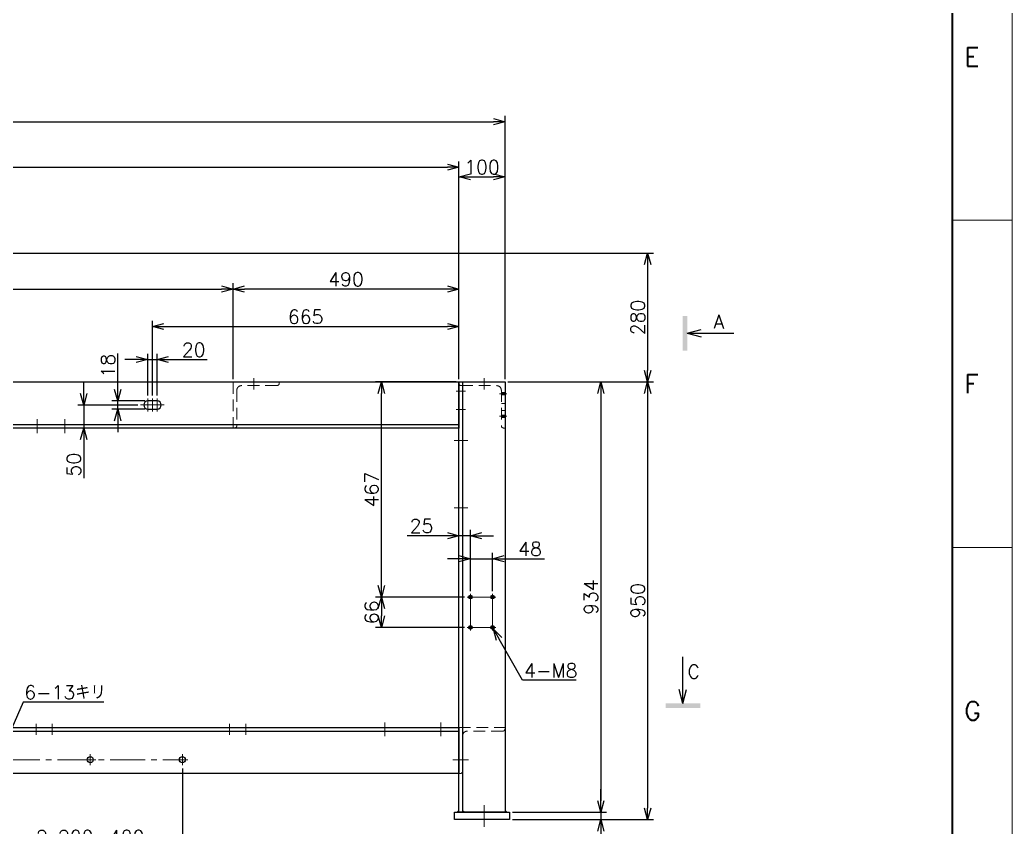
# Model space of a CAD drawing. Header units: millimetres. Extents: x 0 to 17034, y -48 to 5829.
# Drawn here: x 6129 to 8282, y 877 to 2630 of the extents above; entities that cross this region are included whole.
import ezdxf
from ezdxf.enums import TextEntityAlignment as Align

# ---------------------------------------------------------------- set-up
doc = ezdxf.new("R2010")
doc.units = ezdxf.units.MM
doc.header["$LTSCALE"] = 4
doc.header["$PDMODE"] = 99
doc.header["$PDSIZE"] = 1
doc.linetypes.add('CENTER2', pattern=[28.575, 19.05, -3.175, 3.175, -3.175])
doc.linetypes.add('HIDDEN', pattern=[9.525, 6.35, -3.175])
for name, color, linetype, lineweight in [('04_HIDDEN', 2, 'HIDDEN', 13), ('05_CENTER', 4, 'CENTER2', 13), ('08_DIM', 3, 'Continuous', 13), ('90_FRAME', 5, 'Continuous', 35)]:
    doc.layers.add(name, color=color, linetype=linetype, lineweight=lineweight)
doc.layers.add('10_DRAFT', color=8, linetype='Continuous', lineweight=0, plot=False)
doc.layers.add('91_BLANK', color=5, linetype='Continuous', lineweight=0, plot=False)
doc.styles.add('KSS_TXT', font='txt.shx', dxfattribs={"bigfont": 'extfont2.shx'})
doc.styles.get("Standard").update_dxf_attribs({"font": 'txt.shx', "bigfont": 'extfont2.shx'})
doc.dimstyles.new('KSS_DIM', dxfattribs={"dimscale": 10, "dimtxt": 3, "dimasz": 2.5, "dimexe": 1.25, "dimexo": 0.625, "dimtad": 1, "dimdsep": 46, "dimtxsty": 'KSS_TXT', "dimblk": 'OPEN30', "dimcen": 0, "dimazin": 2, "dimtfac": 0.75, "dimtmove": 0, "dimatfit": 3, "dimldrblk": 'OPEN30', "dimfxl": 1.25, "dimtolj": 1, "dimarcsym": 0})
doc.dimstyles.new('KSS_DIM$3', dxfattribs={"dimscale": 10, "dimtxt": 3, "dimasz": 2.5, "dimexe": 1.25, "dimexo": 0.625, "dimtad": 1, "dimtih": 1, "dimtoh": 1, "dimdsep": 46, "dimtxsty": 'KSS_TXT', "dimblk": 'OPEN30', "dimcen": 0, "dimazin": 2, "dimtfac": 0.75, "dimtofl": 0, "dimtmove": 0, "dimatfit": 3, "dimldrblk": 'OPEN30', "dimfxl": 1.25, "dimtolj": 1, "dimarcsym": 0})

# ---------------------------------------------------------------- blocks, each defined once
blk = doc.blocks.new('seca02')
for q in [(3.5, 0.8), (3.5, -0.8), (10.64, 0)]:
    blk.add_line((0.5, 0), q)
blk.add_solid([(-0.5, 3.76), (-0.5, -3.76), (0.5, 3.76), (0.5, -3.76)])
blk.add_attdef('A', text='', height=3).set_placement((7.37, 2.5), align=Align.MIDDLE)
blk = doc.blocks.new('seca03')
for q in [(0, 10.64), (-0.8, 3.5), (0.8, 3.5)]:
    blk.add_line((0, 0.5), q)
blk.add_solid([(-3.76, -0.5), (3.76, -0.5), (-3.76, 0.5), (3.76, 0.5)])
blk.add_attdef('A', text='', height=3).set_placement((-2.5, 7.37), align=Align.MIDDLE)
blk = doc.blocks.new('M8Tz_1')
at = {"color": 0}
for radius in [4, 3.25]:
    blk.add_circle((0, 0), radius, dxfattribs=at)
at = {"layer": '05_CENTER'}
for p, q in [((6.9, 0), (-6.9, 0)), ((0, -6.9), (0, 6.9))]:
    blk.add_line(p, q, dxfattribs=at)
blk = doc.blocks.new('A$C448B04A9_1')
at = {"color": 0}
for p, q in [((3, 100), (0, 100)), ((0, 0), (0, 100)), ((8, 18), (8, 95)), ((0, 0), (100, 0)), ((95, 8), (18, 8)), ((100, 3), (100, 0))]:
    blk.add_line(p, q, dxfattribs=at)
for centre, radius, start, end in [((3, 95), 5, 0, 90), ((18, 18), 10, 180, 270), ((95, 3), 5, 0, 90)]:
    blk.add_arc(centre, radius, start, end, dxfattribs=at)
blk = doc.blocks.new('_Open30')
at = {"color": 0, "linetype": 'ByBlock', "lineweight": -2}
for p, q in [((-1, 0.268), (0, 0)), ((0, 0), (-1, -0.268)), ((0, 0), (-1, 0))]:
    blk.add_line(p, q, dxfattribs=at)
blk = doc.blocks.new('*D22')
at = {"layer": '08_DIM', "color": 0, "lineweight": -2, "transparency": 16777216}
for p, q in [((4588, 2123.4), (7503.5, 2123.4)), ((7491, 2098.4), (7491, 1868.4)), ((7188, 1843.4), (7503.5, 1843.4))]:
    blk.add_line(p, q, dxfattribs=at)
at = {"layer": 'Defpoints', "color": 0, "transparency": 16777216}
for p in [(4581.7, 2123.4), (7181.7, 1843.4), (7491, 1843.4)]:
    blk.add_point(p, dxfattribs=at)
at = {"layer": '08_DIM', "color": 0, "lineweight": -2, "transparency": 16777216, "xscale": 25, "yscale": 25, "zscale": 25}
for p, rotation in [((7491, 2123.4), 90), ((7491, 1843.4), 270)]:
    blk.add_blockref('_Open30', p, dxfattribs=dict(at, rotation=rotation))
at = {"layer": '08_DIM', "color": 0, "transparency": 16777216, "insert": (7469.7, 1983.4), "char_height": 30, "attachment_point": 5, "rotation": 90, "style": 'KSS_TXT'}
blk.add_mtext('\\A1;280', dxfattribs=at)
blk = doc.blocks.new('*D25')
at = {"layer": '08_DIM', "color": 0, "lineweight": -2, "transparency": 16777216}
for p, q in [((4581.7, 2129.7), (4581.7, 2322.4)), ((4606.7, 2309.9), (7056.7, 2309.9)), ((7081.7, 1849.7), (7081.7, 2322.4))]:
    blk.add_line(p, q, dxfattribs=at)
at = {"layer": 'Defpoints', "color": 0, "transparency": 16777216}
for p in [(7081.7, 2309.9), (4581.7, 2123.4), (7081.7, 1843.4)]:
    blk.add_point(p, dxfattribs=at)
at = {"layer": '08_DIM', "color": 0, "lineweight": -2, "transparency": 16777216, "xscale": 25, "yscale": 25, "zscale": 25, "rotation": 180}
blk.add_blockref('_Open30', (4581.7, 2309.9), dxfattribs=at)
at = {"layer": '08_DIM', "color": 0, "lineweight": -2, "transparency": 16777216, "xscale": 25, "yscale": 25, "zscale": 25}
blk.add_blockref('_Open30', (7081.7, 2309.9), dxfattribs=at)
at = {"layer": '08_DIM', "color": 0, "transparency": 16777216, "insert": (5796.7, 2331.2), "char_height": 30, "attachment_point": 5, "style": 'KSS_TXT'}
blk.add_mtext('\\A1;2500', dxfattribs=at)
blk = doc.blocks.new('*D26')
at = {"layer": '08_DIM', "color": 0, "lineweight": -2, "transparency": 16777216}
for p, q in [((4481.7, 2119.7), (4481.7, 2421)), ((7181.7, 1849.7), (7181.7, 2421)), ((4506.7, 2408.5), (7156.7, 2408.5))]:
    blk.add_line(p, q, dxfattribs=at)
at = {"layer": 'Defpoints', "color": 0, "transparency": 16777216}
for p in [(7181.7, 2408.5), (4481.7, 2113.4), (7181.7, 1843.4)]:
    blk.add_point(p, dxfattribs=at)
at = {"layer": '08_DIM', "color": 0, "lineweight": -2, "transparency": 16777216, "xscale": 25, "yscale": 25, "zscale": 25, "rotation": 180}
blk.add_blockref('_Open30', (4481.7, 2408.5), dxfattribs=at)
at = {"layer": '08_DIM', "color": 0, "lineweight": -2, "transparency": 16777216, "xscale": 25, "yscale": 25, "zscale": 25}
blk.add_blockref('_Open30', (7181.7, 2408.5), dxfattribs=at)
at = {"layer": '08_DIM', "color": 0, "transparency": 16777216, "insert": (5796.7, 2429.8), "char_height": 30, "attachment_point": 5, "style": 'KSS_TXT'}
blk.add_mtext('\\A1;2700', dxfattribs=at)
blk = doc.blocks.new('*D27')
at = {"layer": '08_DIM', "color": 0, "lineweight": -2, "transparency": 16777216}
for p, q in [((7081.7, 1849.7), (7081.7, 2301.1)), ((7106.7, 2288.6), (7156.7, 2288.6)), ((7181.7, 1849.7), (7181.7, 2301.1))]:
    blk.add_line(p, q, dxfattribs=at)
at = {"layer": 'Defpoints', "color": 0, "transparency": 16777216}
for p in [(7181.7, 2288.6), (7081.7, 1843.4), (7181.7, 1843.4)]:
    blk.add_point(p, dxfattribs=at)
at = {"layer": '08_DIM', "color": 0, "lineweight": -2, "transparency": 16777216, "xscale": 25, "yscale": 25, "zscale": 25, "rotation": 180}
blk.add_blockref('_Open30', (7081.7, 2288.6), dxfattribs=at)
at = {"layer": '08_DIM', "color": 0, "lineweight": -2, "transparency": 16777216, "xscale": 25, "yscale": 25, "zscale": 25}
blk.add_blockref('_Open30', (7181.7, 2288.6), dxfattribs=at)
at = {"layer": '08_DIM', "color": 0, "transparency": 16777216, "insert": (7131.7, 2309.9), "char_height": 30, "attachment_point": 5, "style": 'KSS_TXT'}
blk.add_mtext('\\A1;100', dxfattribs=at)
blk = doc.blocks.new('*D28')
at = {"layer": '08_DIM', "color": 0, "lineweight": -2, "transparency": 16777216}
for p, q in [((7188, 1843.4), (7402.1, 1843.4)), ((7389.6, 1818.4), (7389.6, 934.4)), ((7198, 909.4), (7402.1, 909.4))]:
    blk.add_line(p, q, dxfattribs=at)
at = {"layer": 'Defpoints', "color": 0, "transparency": 16777216}
for p in [(7181.7, 1843.4), (7191.7, 909.4), (7389.6, 909.4)]:
    blk.add_point(p, dxfattribs=at)
at = {"layer": '08_DIM', "color": 0, "lineweight": -2, "transparency": 16777216, "xscale": 25, "yscale": 25, "zscale": 25}
for p, rotation in [((7389.6, 1843.4), 90), ((7389.6, 909.4), 270)]:
    blk.add_blockref('_Open30', p, dxfattribs=dict(at, rotation=rotation))
at = {"layer": '08_DIM', "color": 0, "transparency": 16777216, "insert": (7368.3, 1376.4), "char_height": 30, "attachment_point": 5, "rotation": 90, "style": 'KSS_TXT'}
blk.add_mtext('\\A1;934', dxfattribs=at)
blk = doc.blocks.new('*D29')
at = {"layer": '08_DIM', "color": 0, "lineweight": -2, "transparency": 16777216}
for p, q in [((7188, 1843.4), (7503.5, 1843.4)), ((7491, 1818.4), (7491, 918.4)), ((7198, 893.4), (7503.5, 893.4))]:
    blk.add_line(p, q, dxfattribs=at)
at = {"layer": 'Defpoints', "color": 0, "transparency": 16777216}
for p in [(7181.7, 1843.4), (7191.7, 893.4), (7491, 893.4)]:
    blk.add_point(p, dxfattribs=at)
at = {"layer": '08_DIM', "color": 0, "lineweight": -2, "transparency": 16777216, "xscale": 25, "yscale": 25, "zscale": 25}
for p, rotation in [((7491, 1843.4), 90), ((7491, 893.4), 270)]:
    blk.add_blockref('_Open30', p, dxfattribs=dict(at, rotation=rotation))
at = {"layer": '08_DIM', "color": 0, "transparency": 16777216, "insert": (7469.7, 1368.4), "char_height": 30, "attachment_point": 5, "rotation": 90, "style": 'KSS_TXT'}
blk.add_mtext('\\A1;950', dxfattribs=at)
blk = doc.blocks.new('*D30')
at = {"layer": '08_DIM', "color": 0, "lineweight": -2, "transparency": 16777216}
for p, q in [((7389.6, 934.4), (7389.6, 959.4)), ((7198, 909.4), (7402.1, 909.4)), ((7389.6, 909.4), (7389.6, 893.4)), ((7198, 893.4), (7402.1, 893.4)), ((7389.6, 868.4), (7389.6, 790.9))]:
    blk.add_line(p, q, dxfattribs=at)
at = {"layer": 'Defpoints', "color": 0, "transparency": 16777216}
for p in [(7191.7, 909.4), (7191.7, 893.4), (7389.6, 893.4)]:
    blk.add_point(p, dxfattribs=at)
at = {"layer": '08_DIM', "color": 0, "lineweight": -2, "transparency": 16777216, "xscale": 25, "yscale": 25, "zscale": 25}
for p, rotation in [((7389.6, 909.4), 270), ((7389.6, 893.4), 90)]:
    blk.add_blockref('_Open30', p, dxfattribs=dict(at, rotation=rotation))
at = {"layer": '08_DIM', "color": 0, "transparency": 16777216, "insert": (7368.3, 817.2), "char_height": 30, "attachment_point": 5, "rotation": 90, "style": 'KSS_TXT'}
blk.add_mtext('\\A1;16', dxfattribs=at)
blk = doc.blocks.new('*D68')
at = {"layer": '08_DIM', "color": 0, "lineweight": -2, "transparency": 16777216}
for p, q in [((4971.7, 1849.7), (4971.7, 2057.7)), ((6591.7, 1849.7), (6591.7, 2057.7)), ((4996.7, 2045.2), (6566.7, 2045.2))]:
    blk.add_line(p, q, dxfattribs=at)
at = {"layer": 'Defpoints', "color": 0, "transparency": 16777216}
for p in [(6591.7, 2045.2), (4971.7, 1843.4), (6591.7, 1843.4)]:
    blk.add_point(p, dxfattribs=at)
at = {"layer": '08_DIM', "color": 0, "lineweight": -2, "transparency": 16777216, "xscale": 25, "yscale": 25, "zscale": 25, "rotation": 180}
blk.add_blockref('_Open30', (4971.7, 2045.2), dxfattribs=at)
at = {"layer": '08_DIM', "color": 0, "lineweight": -2, "transparency": 16777216, "xscale": 25, "yscale": 25, "zscale": 25}
blk.add_blockref('_Open30', (6591.7, 2045.2), dxfattribs=at)
at = {"layer": '08_DIM', "color": 0, "transparency": 16777216, "insert": (5694.1, 2066.4), "char_height": 30, "attachment_point": 5, "style": 'KSS_TXT'}
blk.add_mtext('\\A1;(1620)', dxfattribs=at)
blk = doc.blocks.new('*D75')
at = {"layer": '08_DIM', "color": 0, "lineweight": -2, "transparency": 16777216}
for p, q in [((6591.7, 1849.7), (6591.7, 2057.7)), ((7081.7, 1849.7), (7081.7, 2057.7)), ((7056.7, 2045.2), (6616.7, 2045.2))]:
    blk.add_line(p, q, dxfattribs=at)
at = {"layer": 'Defpoints', "color": 0, "transparency": 16777216}
for p in [(6591.7, 2045.2), (6591.7, 1843.4), (7081.7, 1843.4)]:
    blk.add_point(p, dxfattribs=at)
at = {"layer": '08_DIM', "color": 0, "lineweight": -2, "transparency": 16777216, "xscale": 25, "yscale": 25, "zscale": 25, "rotation": 180}
blk.add_blockref('_Open30', (6591.7, 2045.2), dxfattribs=at)
at = {"layer": '08_DIM', "color": 0, "lineweight": -2, "transparency": 16777216, "xscale": 25, "yscale": 25, "zscale": 25}
blk.add_blockref('_Open30', (7081.7, 2045.2), dxfattribs=at)
at = {"layer": '08_DIM', "color": 0, "transparency": 16777216, "insert": (6836.7, 2066.4), "char_height": 30, "attachment_point": 5, "style": 'KSS_TXT'}
blk.add_mtext('\\A1;490', dxfattribs=at)
blk = doc.blocks.new('*D99')
at = {"layer": '08_DIM', "color": 0, "lineweight": -2, "transparency": 16777216}
for p, q in [((7056.7, 1509.7), (6969.2, 1509.7)), ((7081.7, 1389.6), (7081.7, 1522.2)), ((7106.7, 1509.7), (7081.7, 1509.7)), ((7106.7, 1389.6), (7106.7, 1522.2)), ((7131.7, 1509.7), (7156.7, 1509.7))]:
    blk.add_line(p, q, dxfattribs=at)
at = {"layer": 'Defpoints', "color": 0, "transparency": 16777216}
for p in [(7081.7, 1509.7), (7081.7, 1383.4), (7106.7, 1383.4)]:
    blk.add_point(p, dxfattribs=at)
at = {"layer": '08_DIM', "color": 0, "lineweight": -2, "transparency": 16777216, "xscale": 25, "yscale": 25, "zscale": 25}
blk.add_blockref('_Open30', (7081.7, 1509.7), dxfattribs=at)
at = {"layer": '08_DIM', "color": 0, "lineweight": -2, "transparency": 16777216, "xscale": 25, "yscale": 25, "zscale": 25, "rotation": 180}
blk.add_blockref('_Open30', (7106.7, 1509.7), dxfattribs=at)
at = {"layer": '08_DIM', "color": 0, "transparency": 16777216, "insert": (7000.5, 1530.9), "char_height": 30, "attachment_point": 5, "style": 'KSS_TXT'}
blk.add_mtext('\\A1;25', dxfattribs=at)
blk = doc.blocks.new('*D100')
at = {"layer": '08_DIM', "color": 0, "lineweight": -2, "transparency": 16777216}
for p, q in [((7106.7, 1389.6), (7106.7, 1472.2)), ((7154.7, 1389.6), (7154.7, 1472.2)), ((7081.7, 1459.7), (7056.7, 1459.7)), ((7106.7, 1459.7), (7154.7, 1459.7)), ((7179.7, 1459.7), (7267.2, 1459.7))]:
    blk.add_line(p, q, dxfattribs=at)
at = {"layer": 'Defpoints', "color": 0, "transparency": 16777216}
for p in [(7154.7, 1459.7), (7106.7, 1383.4), (7154.7, 1383.4)]:
    blk.add_point(p, dxfattribs=at)
at = {"layer": '08_DIM', "color": 0, "lineweight": -2, "transparency": 16777216, "xscale": 25, "yscale": 25, "zscale": 25}
blk.add_blockref('_Open30', (7106.7, 1459.7), dxfattribs=at)
at = {"layer": '08_DIM', "color": 0, "lineweight": -2, "transparency": 16777216, "xscale": 25, "yscale": 25, "zscale": 25, "rotation": 180}
blk.add_blockref('_Open30', (7154.7, 1459.7), dxfattribs=at)
at = {"layer": '08_DIM', "color": 0, "transparency": 16777216, "insert": (7236, 1481), "char_height": 30, "attachment_point": 5, "style": 'KSS_TXT'}
blk.add_mtext('\\A1;48', dxfattribs=at)
blk = doc.blocks.new('*D101')
at = {"layer": '08_DIM', "color": 0, "lineweight": -2, "transparency": 16777216}
for p, q in [((7093.6, 1376.4), (6901, 1376.4)), ((6913.5, 1351.4), (6913.5, 1335.4)), ((7093.6, 1310.4), (6901, 1310.4))]:
    blk.add_line(p, q, dxfattribs=at)
at = {"layer": 'Defpoints', "color": 0, "transparency": 16777216}
for p in [(7099.8, 1376.4), (6913.5, 1310.4), (7099.8, 1310.4)]:
    blk.add_point(p, dxfattribs=at)
at = {"layer": '08_DIM', "color": 0, "lineweight": -2, "transparency": 16777216, "xscale": 25, "yscale": 25, "zscale": 25}
for p, rotation in [((6913.5, 1376.4), 90), ((6913.5, 1310.4), 270)]:
    blk.add_blockref('_Open30', p, dxfattribs=dict(at, rotation=rotation))
at = {"layer": '08_DIM', "color": 0, "transparency": 16777216, "insert": (6892.2, 1343.4), "char_height": 30, "attachment_point": 5, "rotation": 90, "style": 'KSS_TXT'}
blk.add_mtext('\\A1;66', dxfattribs=at)
blk = doc.blocks.new('*D102')
at = {"layer": '08_DIM', "color": 0, "lineweight": -2, "transparency": 16777216}
for p, q in [((7075.5, 1843.4), (6901, 1843.4)), ((6913.5, 1401.4), (6913.5, 1818.4)), ((7093.6, 1376.4), (6901, 1376.4))]:
    blk.add_line(p, q, dxfattribs=at)
at = {"layer": 'Defpoints', "color": 0, "transparency": 16777216}
for p in [(6913.5, 1843.4), (7081.7, 1843.4), (7099.8, 1376.4)]:
    blk.add_point(p, dxfattribs=at)
at = {"layer": '08_DIM', "color": 0, "lineweight": -2, "transparency": 16777216, "xscale": 25, "yscale": 25, "zscale": 25}
for p, rotation in [((6913.5, 1843.4), 90), ((6913.5, 1376.4), 270)]:
    blk.add_blockref('_Open30', p, dxfattribs=dict(at, rotation=rotation))
at = {"layer": '08_DIM', "color": 0, "transparency": 16777216, "insert": (6892.2, 1609.9), "char_height": 30, "attachment_point": 5, "rotation": 90, "style": 'KSS_TXT'}
blk.add_mtext('\\A1;467', dxfattribs=at)
blk = doc.blocks.new('*D103')
at = {"layer": '08_DIM', "color": 0, "lineweight": -2, "transparency": 16777216}
for p, q in [((7219.8, 1196), (7169.1, 1285.2)), ((7336, 1196), (7219.8, 1196))]:
    blk.add_line(p, q, dxfattribs=at)
at = {"layer": 'Defpoints', "color": 0, "transparency": 16777216}
for p in [(7152.7, 1313.9), (7156.7, 1307)]:
    blk.add_point(p, dxfattribs=at)
at = {"layer": '08_DIM', "color": 0, "lineweight": -2, "transparency": 16777216, "xscale": 25, "yscale": 25, "zscale": 25, "rotation": 119.6244044116658}
blk.add_blockref('_Open30', (7156.7, 1307), dxfattribs=at)
at = {"layer": '08_DIM', "color": 0, "transparency": 16777216, "insert": (7281, 1217.2), "char_height": 30, "attachment_point": 5, "style": 'KSS_TXT'}
blk.add_mtext('\\A1;4-M8', dxfattribs=at)
blk = doc.blocks.new('*D158')
at = {"layer": '08_DIM', "color": 0, "lineweight": -2, "transparency": 16777216}
for p, q in [((6267.6, 1818.4), (6267.6, 1843.4)), ((6384.9, 1793.4), (6255.1, 1793.4)), ((6267.6, 1793.4), (6267.6, 1743.4)), ((6401.1, 1743.4), (6255.1, 1743.4)), ((6267.6, 1718.4), (6267.6, 1634.5))]:
    blk.add_line(p, q, dxfattribs=at)
at = {"layer": 'Defpoints', "color": 0, "transparency": 16777216}
for p in [(6391.1, 1793.4), (6267.6, 1743.4), (6407.4, 1743.4)]:
    blk.add_point(p, dxfattribs=at)
at = {"layer": '08_DIM', "color": 0, "lineweight": -2, "transparency": 16777216, "xscale": 25, "yscale": 25, "zscale": 25}
for p, rotation in [((6267.6, 1793.4), 270), ((6267.6, 1743.4), 90)]:
    blk.add_blockref('_Open30', p, dxfattribs=dict(at, rotation=rotation))
at = {"layer": '08_DIM', "color": 0, "transparency": 16777216, "insert": (6246.3, 1663.9), "char_height": 30, "attachment_point": 5, "rotation": 90, "style": 'KSS_TXT'}
blk.add_mtext('\\A1;50', dxfattribs=at)
blk = doc.blocks.new('*D159')
at = {"layer": '08_DIM', "color": 0, "lineweight": -2, "transparency": 16777216}
for p, q in [((6341.4, 1827.4), (6341.4, 1904.9)), ((6400.5, 1802.4), (6328.9, 1802.4)), ((6341.4, 1784.4), (6341.4, 1802.4)), ((6400.5, 1784.4), (6328.9, 1784.4)), ((6341.4, 1759.4), (6341.4, 1734.4))]:
    blk.add_line(p, q, dxfattribs=at)
at = {"layer": 'Defpoints', "color": 0, "transparency": 16777216}
for p in [(6341.4, 1802.4), (6406.7, 1802.4), (6406.7, 1784.4)]:
    blk.add_point(p, dxfattribs=at)
at = {"layer": '08_DIM', "color": 0, "lineweight": -2, "transparency": 16777216, "xscale": 25, "yscale": 25, "zscale": 25}
for p, rotation in [((6341.4, 1802.4), 270), ((6341.4, 1784.4), 90)]:
    blk.add_blockref('_Open30', p, dxfattribs=dict(at, rotation=rotation))
at = {"layer": '08_DIM', "color": 0, "transparency": 16777216, "insert": (6320.2, 1878.7), "char_height": 30, "attachment_point": 5, "rotation": 90, "style": 'KSS_TXT'}
blk.add_mtext('\\A1;18', dxfattribs=at)
blk = doc.blocks.new('*D160')
at = {"layer": '08_DIM', "color": 0, "lineweight": -2, "transparency": 16777216}
for p, q in [((6416.7, 1814.1), (6416.7, 1976.2)), ((6441.7, 1963.7), (7056.7, 1963.7)), ((7081.7, 1849.7), (7081.7, 1976.2))]:
    blk.add_line(p, q, dxfattribs=at)
at = {"layer": 'Defpoints', "color": 0, "transparency": 16777216}
for p in [(7081.7, 1963.7), (7081.7, 1843.4), (6416.7, 1807.8)]:
    blk.add_point(p, dxfattribs=at)
at = {"layer": '08_DIM', "color": 0, "lineweight": -2, "transparency": 16777216, "xscale": 25, "yscale": 25, "zscale": 25, "rotation": 180}
blk.add_blockref('_Open30', (6416.7, 1963.7), dxfattribs=at)
at = {"layer": '08_DIM', "color": 0, "lineweight": -2, "transparency": 16777216, "xscale": 25, "yscale": 25, "zscale": 25}
blk.add_blockref('_Open30', (7081.7, 1963.7), dxfattribs=at)
at = {"layer": '08_DIM', "color": 0, "transparency": 16777216, "insert": (6749.2, 1985), "char_height": 30, "attachment_point": 5, "style": 'KSS_TXT'}
blk.add_mtext('\\A1;665', dxfattribs=at)
blk = doc.blocks.new('*D161')
at = {"layer": '08_DIM', "color": 0, "lineweight": -2, "transparency": 16777216}
for p, q in [((6406.7, 1814.1), (6406.7, 1904.6)), ((6426.7, 1814.1), (6426.7, 1904.6)), ((6381.7, 1892.1), (6356.7, 1892.1)), ((6406.7, 1892.1), (6426.7, 1892.1)), ((6451.7, 1892.1), (6535.5, 1892.1))]:
    blk.add_line(p, q, dxfattribs=at)
at = {"layer": 'Defpoints', "color": 0, "transparency": 16777216}
for p in [(6426.7, 1892.1), (6406.7, 1807.8), (6426.7, 1807.8)]:
    blk.add_point(p, dxfattribs=at)
at = {"layer": '08_DIM', "color": 0, "lineweight": -2, "transparency": 16777216, "xscale": 25, "yscale": 25, "zscale": 25}
blk.add_blockref('_Open30', (6406.7, 1892.1), dxfattribs=at)
at = {"layer": '08_DIM', "color": 0, "lineweight": -2, "transparency": 16777216, "xscale": 25, "yscale": 25, "zscale": 25, "rotation": 180}
blk.add_blockref('_Open30', (6426.7, 1892.1), dxfattribs=at)
at = {"layer": '08_DIM', "color": 0, "transparency": 16777216, "insert": (6506.1, 1913.3), "char_height": 30, "attachment_point": 5, "style": 'KSS_TXT'}
blk.add_mtext('\\A1;20', dxfattribs=at)
blk = doc.blocks.new('*D185')
at = {"layer": '08_DIM', "color": 0, "lineweight": -2, "transparency": 16777216}
for p, q in [((6081.7, 1004.3), (6081.7, 821.4)), ((6481.7, 1004.3), (6481.7, 821.4)), ((6106.7, 833.9), (6456.7, 833.9))]:
    blk.add_line(p, q, dxfattribs=at)
at = {"layer": 'Defpoints', "color": 0, "transparency": 16777216}
for p in [(6081.7, 1010.5), (6481.7, 1010.5), (6481.7, 833.9)]:
    blk.add_point(p, dxfattribs=at)
at = {"layer": '08_DIM', "color": 0, "lineweight": -2, "transparency": 16777216, "xscale": 25, "yscale": 25, "zscale": 25, "rotation": 180}
blk.add_blockref('_Open30', (6081.7, 833.9), dxfattribs=at)
at = {"layer": '08_DIM', "color": 0, "lineweight": -2, "transparency": 16777216, "xscale": 25, "yscale": 25, "zscale": 25}
blk.add_blockref('_Open30', (6481.7, 833.9), dxfattribs=at)
at = {"layer": '08_DIM', "color": 0, "transparency": 16777216, "insert": (6281.7, 855.1), "char_height": 30, "attachment_point": 5, "style": 'KSS_TXT'}
blk.add_mtext('\\A1;2x200=400', dxfattribs=at)
blk = doc.blocks.new('*D186')
at = {"layer": '08_DIM', "color": 0, "lineweight": -2, "transparency": 16777216}
for p, q in [((6136, 1148.3), (6094.3, 1052.3)), ((6311.5, 1148.3), (6136, 1148.3))]:
    blk.add_line(p, q, dxfattribs=at)
at = {"layer": 'Defpoints', "color": 0, "transparency": 16777216}
for p in [(6079.1, 1017.5), (6084.3, 1029.4)]:
    blk.add_point(p, dxfattribs=at)
at = {"layer": '08_DIM', "color": 0, "lineweight": -2, "transparency": 16777216, "xscale": 25, "yscale": 25, "zscale": 25, "rotation": 246.5067509519402}
blk.add_blockref('_Open30', (6084.3, 1029.4), dxfattribs=at)
at = {"layer": '08_DIM', "color": 0, "transparency": 16777216, "insert": (6226.9, 1169.6), "char_height": 30, "attachment_point": 5, "style": 'KSS_TXT'}
blk.add_mtext('\\A1;6-13キリ', dxfattribs=at)

msp = doc.modelspace()

# ---------------------------------------------------------------- linework, layer by layer
at = {"color": 0}
for p, q in [((7089.724, 1843.428), (7089.724, 909.428)), ((4581.724, 1751.428), (7081.724, 1751.428)), ((4581.724, 1085.428), (7081.724, 1085.428))]:
    msp.add_line(p, q, dxfattribs=at)
for points in [[(4581.724, 1843.428), (7081.724, 1843.428), (7081.724, 1743.428), (4581.724, 1743.428)], [(7081.724, 1843.428), (7181.724, 1843.428), (7181.724, 909.428), (7081.724, 909.428)], [(4581.724, 1093.428), (7081.724, 1093.428), (7081.724, 993.428), (4581.724, 993.428)], [(7191.724, 893.428), (7071.724, 893.428), (7071.724, 909.428), (7191.724, 909.428)]]:
    msp.add_lwpolyline(points, close=True, dxfattribs=at)
msp.add_lwpolyline([(6406.724, 1784.428), (6426.724, 1784.428, 1), (6426.724, 1802.428), (6406.724, 1802.428, 1)], format="xyb", close=True, dxfattribs=at)
for centre in [(6281.724, 1023.428), (6481.724, 1023.428)]:
    msp.add_circle(centre, 6.5, dxfattribs=at)
at = {"layer": '04_HIDDEN'}
for p, q in [((7181.724, 1820.428), (7173.724, 1820.428)), ((7181.724, 1819.928), (7173.724, 1819.928)), ((7181.724, 1815.928), (7173.724, 1815.928)), ((7181.724, 1815.428), (7173.724, 1815.428)), ((7181.724, 1796.428), (7173.724, 1796.428)), ((7181.724, 1771.428), (7173.724, 1771.428)), ((7181.724, 1770.928), (7173.724, 1770.928)), ((7181.724, 1766.928), (7173.724, 1766.928)), ((7181.724, 1766.428), (7173.724, 1766.428)), ((7181.724, 1766.428), (7173.724, 1766.428))]:
    msp.add_line(p, q, dxfattribs=at)
at = {"layer": '05_CENTER'}
for p, q in [((6636.724, 1827.213), (6636.724, 1851.664)), ((7136.724, 1827.213), (7136.724, 1851.664)), ((7096.043, 1823.428), (7075.698, 1823.428)), ((7185.8, 1817.928), (7169.757, 1817.928)), ((6442.313, 1793.428), (6391.135, 1793.428)), ((6406.724, 1779.049), (6406.724, 1807.808)), ((6416.724, 1779.049), (6416.724, 1807.808)), ((6426.724, 1779.049), (6426.724, 1807.808)), ((7096.043, 1783.428), (7075.698, 1783.428)), ((7185.8, 1768.928), (7169.757, 1768.928)), ((6166.624, 1732.151), (6166.624, 1762.55)), ((6226.624, 1732.151), (6226.624, 1762.55)), ((7100.686, 1716.428), (7071.071, 1716.428)), ((7100.686, 1570.428), (7071.071, 1570.428)), ((6164.226, 1101.524), (6164.226, 1077.331)), ((6199.226, 1101.522), (6199.226, 1077.329)), ((6584.226, 1101.494), (6584.226, 1077.301)), ((6619.226, 1101.492), (6619.226, 1077.299)), ((6921.224, 1104.39), (6921.224, 1074.775)), ((7042.224, 1104.39), (7042.224, 1074.775)), ((6281.724, 1011.396), (6281.724, 1035.461)), ((6481.724, 1011.396), (6481.724, 1035.461)), ((5181.724, 1023.428), (6481.724, 1023.428)), ((6269.692, 1023.428), (6293.757, 1023.428)), ((6469.692, 1023.428), (6493.757, 1023.428)), ((7068.359, 1023.428), (7102.767, 1023.428)), ((7136.724, 877.373), (7136.724, 925.022))]:
    msp.add_line(p, q, dxfattribs=at)
msp.add_lwpolyline([(7106.724, 1376.428), (7154.724, 1376.428), (7154.724, 1310.428), (7106.724, 1310.428)], close=True, dxfattribs=at)
at = {"layer": '08_DIM'}
for points in [[(7081.724, 909.428), (7077.724, 909.428), (7081.724, 913.428), (7081.724, 913.428)], [(7089.724, 909.428), (7093.724, 909.428), (7089.724, 913.428), (7089.724, 913.428)], [(7181.724, 909.428), (7185.724, 909.428), (7181.724, 913.428), (7181.724, 913.428)]]:
    msp.add_lwpolyline(points, close=True, dxfattribs=at)
at = {"layer": '10_DRAFT'}
msp.add_line((7181.724, 1781.428), (7173.724, 1781.428), dxfattribs=at)
at = {"layer": '90_FRAME', "color": 4, "lineweight": 13}
for p, q in [((8282.009, 2194.337), (8152.389, 2194.337)), ((8282.009, 1484.365), (8152.389, 1484.365))]:
    msp.add_line(p, q, dxfattribs=at)
at = {"layer": '90_FRAME'}
msp.add_lwpolyline([(388.459, 129.04), (8152.389, 129.04), (8152.389, 5679.579), (388.459, 5679.579)], close=True, dxfattribs=at)
at = {"layer": '91_BLANK'}
msp.add_lwpolyline([(0, 0), (8282.009, 0), (8282.009, 5829.198), (0, 5829.198)], close=True, dxfattribs=at)

# ---------------------------------------------------------------- block references
at = {"xscale": 10, "yscale": 10, "zscale": 10}
msp.add_blockref('seca02', (7572.058, 1949.314), dxfattribs=at).add_auto_attribs({'A': 'A'})
for p in [(7106.724, 1376.428), (7154.724, 1376.428), (7106.724, 1310.428), (7154.724, 1310.428)]:
    msp.add_blockref('M8Tz_1', p)
ref = msp.add_blockref('seca03', (7567.511, 1140.679), dxfattribs=dict(xscale=10, yscale=10, zscale=10))
ref.add_attrib('A', 'C', dxfattribs={"height": 30}).set_placement((7591.1, 1214.428), align=Align.MIDDLE)
at = {"layer": '04_HIDDEN', "xscale": -1, "rotation": 180}
for p in [(6591.724, 1843.428), (7081.724, 1093.428)]:
    msp.add_blockref('A$C448B04A9_1', p, dxfattribs=at)
at = {"layer": '04_HIDDEN', "rotation": 180}
msp.add_blockref('A$C448B04A9_1', (7181.724, 1843.428), dxfattribs=at)

# ---------------------------------------------------------------- texts
at = {"layer": '90_FRAME', "color": 0, "lineweight": 13, "style": 'KSS_TXT'}
for s, p in [('E', (8178.157, 2549.323)), ('F', (8178.157, 1839.351)), ('G', (8178.157, 1129.379))]:
    msp.add_text(s, height=40, dxfattribs=at).set_placement(p, align=Align.MIDDLE_LEFT)

# ---------------------------------------------------------------- dimensions: what is measured, and where the dimension line sits
at = {"layer": '08_DIM'}
for base, p1, p2, picture, middle in [((7181.724, 2408.515), (4481.724, 2113.428), (7181.724, 1843.428), '*D26', (5796.724, 2408.515)), ((7081.724, 2309.9), (4581.724, 2123.428), (7081.724, 1843.428), '*D25', (5796.724, 2309.9))]:
    dim = msp.add_linear_dim(base=base, p1=p1, p2=p2, dimstyle='KSS_DIM', override={"dimarcsym": 1}, dxfattribs=at)
    dim.commit()
    dim.dimension.update_dxf_attribs({"geometry": picture, "text_midpoint": middle, "dimtype": 160})
for base, p1, p2, picture, middle in [((7181.724, 2288.65), (7081.724, 1843.428), (7181.724, 1843.428), '*D27', (7131.724, 2309.9)), ((7081.724, 1963.732), (6416.724, 1807.808), (7081.724, 1843.428), '*D160', (6749.224, 1985.002)), ((6426.724, 1892.066), (6406.724, 1807.808), (6426.724, 1807.808), '*D161', (6506.099, 1913.316))]:
    dim = msp.add_linear_dim(base=base, p1=p1, p2=p2, dimstyle='KSS_DIM', override={"dimarcsym": 1}, dxfattribs=at)
    dim.commit()
    dim.dimension.update_dxf_attribs({"geometry": picture, "text_midpoint": middle})
for base, p1, p2, picture, middle in [((7490.964, 1843.428), (4581.724, 2123.428), (7181.724, 1843.428), '*D22', (7469.714, 1983.428)), ((6341.415, 1802.428), (6406.724, 1784.428), (6406.724, 1802.428), '*D159', (6320.165, 1878.678)), ((6267.569, 1743.428), (6391.135, 1793.428), (6407.383, 1743.428), '*D158', (6246.299, 1663.949)), ((7389.579, 909.428), (7181.724, 1843.428), (7191.724, 909.428), '*D28', (7368.329, 1376.428)), ((7490.964, 893.428), (7181.724, 1843.428), (7191.724, 893.428), '*D29', (7469.693, 1368.428)), ((7389.579, 893.428), (7191.724, 909.428), (7191.724, 893.428), '*D30', (7368.329, 817.178))]:
    dim = msp.add_linear_dim(base=base, p1=p1, p2=p2, angle=90, dimstyle='KSS_DIM', override={"dimarcsym": 1}, dxfattribs=at)
    dim.commit()
    dim.dimension.update_dxf_attribs({"geometry": picture, "text_midpoint": middle})
at = {"layer": '08_DIM', "color": 1}
dim = msp.add_linear_dim(base=(6591.724, 2045.158), p1=(4971.724, 1843.428), p2=(6591.724, 1843.428), text='(<>)', dimstyle='KSS_DIM', override={"dimarcsym": 1}, dxfattribs=at)
dim.commit()
dim.dimension.update_dxf_attribs({"geometry": '*D68', "text_midpoint": (5694.063, 2045.158), "dimtype": 160})
dim = msp.add_linear_dim(base=(6591.724, 2045.158), p1=(7081.724, 1843.428), p2=(6591.724, 1843.428), dimstyle='KSS_DIM', override={"dimarcsym": 1}, dxfattribs=at)
dim.commit()
dim.dimension.update_dxf_attribs({"geometry": '*D75', "text_midpoint": (6836.724, 2066.408)})
at = {"layer": '08_DIM'}
for base, p2, picture, middle in [((6913.496, 1843.428), (7081.724, 1843.428), '*D102', (6892.246, 1609.928)), ((6913.496, 1310.428), (7099.801, 1310.428), '*D101', (6892.246, 1343.428))]:
    dim = msp.add_linear_dim(base=base, p1=(7099.801, 1376.428), p2=p2, angle=90, dimstyle='KSS_DIM', dxfattribs=at)
    dim.commit()
    dim.dimension.update_dxf_attribs({"geometry": picture, "text_midpoint": middle})
for base, p2, picture, middle in [((7081.724, 1509.671), (7081.724, 1383.352), '*D99', (7000.474, 1530.942)), ((7154.724, 1459.707), (7154.724, 1383.352), '*D100', (7235.974, 1480.957))]:
    dim = msp.add_linear_dim(base=base, p1=(7106.724, 1383.352), p2=p2, dimstyle='KSS_DIM', dxfattribs=at)
    dim.commit()
    dim.dimension.update_dxf_attribs({"geometry": picture, "text_midpoint": middle})
dim = msp.add_diameter_dim_2p(p1=(7152.747, 1313.906), p2=(7156.702, 1306.951), text='4-M<>', dimstyle='KSS_DIM$3', override={"dimpost": '<>', "dimtix": 1}, dxfattribs=at)
dim.commit()
dim.dimension.update_dxf_attribs({"geometry": '*D103', "text_midpoint": (7281.047, 1195.993), "dimtype": 163})
at = {"layer": '08_DIM', "color": 1}
dim = msp.add_diameter_dim_2p(p1=(6079.133, 1017.467), p2=(6084.315, 1029.39), text='6-13キリ', dimstyle='KSS_DIM$3', override={"dimpost": '%%C<>', "dimtxsty": 'KSS_TXT', "dimtfill": 0, "dimtfillclr": 0}, dxfattribs=at)
dim.commit()
dim.dimension.update_dxf_attribs({"geometry": '*D186', "text_midpoint": (6226.875, 1148.342), "dimtype": 163})
dim = msp.add_linear_dim(base=(6481.724, 833.86), p1=(6081.724, 1010.518), p2=(6481.724, 1010.518), text='2x200=<>', dimstyle='KSS_DIM', dxfattribs=at)
dim.commit()
dim.dimension.update_dxf_attribs({"geometry": '*D185', "text_midpoint": (6281.724, 855.11)})

doc.saveas('drawing.dxf')
